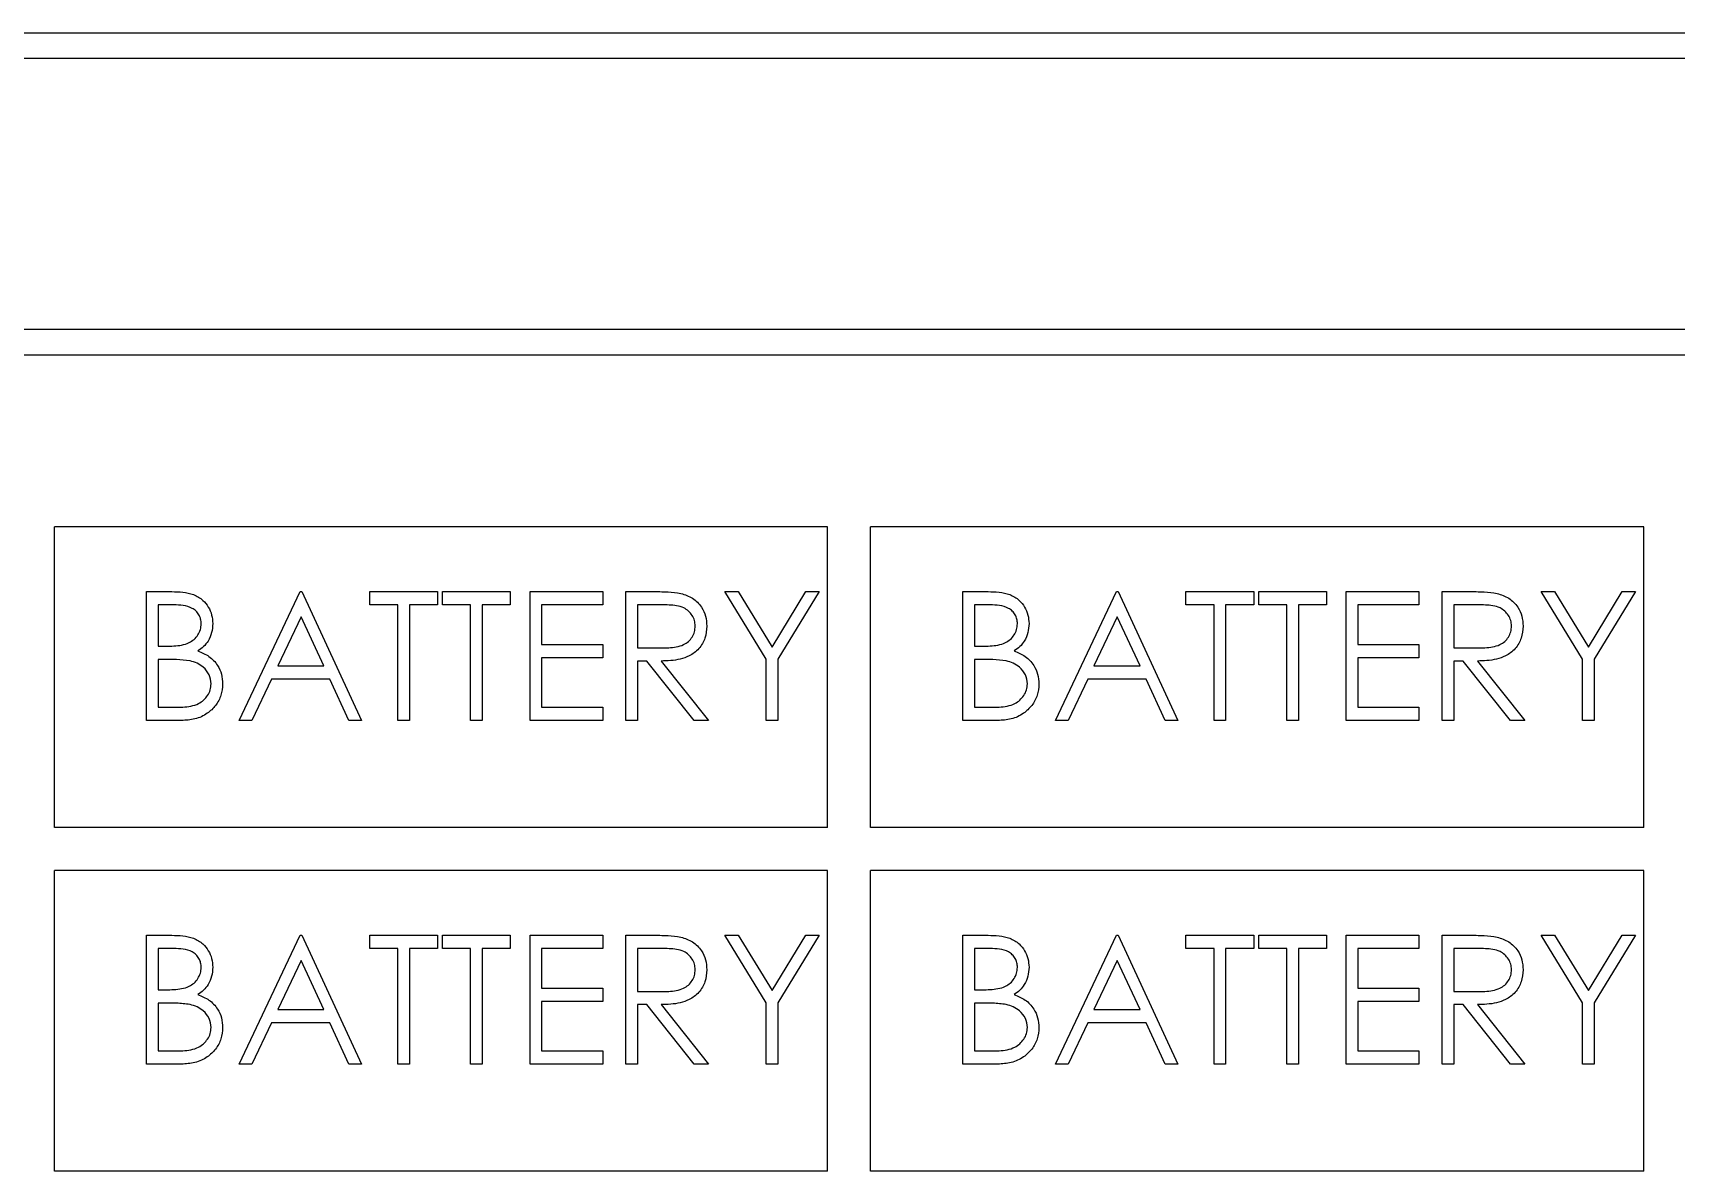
# Model space of a CAD drawing. Header units: millimetres. Extents: x 0 to 17520, y 0 to 12300.
# Drawn here: x 10064 to 10446.5, y 5381.4 to 5646.4 of the extents above; entities that cross this region are included whole.
import ezdxf

# ---------------------------------------------------------------- set-up
doc = ezdxf.new("R2010")
doc.units = ezdxf.units.MM
doc.header["$LTSCALE"] = 30

msp = doc.modelspace()

# ---------------------------------------------------------------- linework, layer by layer
for p, q in [((9989.962, 5646.376), (10593.962, 5646.376)), ((11683.962, 5640.376), (9983.962, 5640.376)), ((9983.962, 5577.376), (11683.962, 5577.376)), ((11608.962, 5571.376), (10058.962, 5571.376)), ((10068.962, 5461.376), (10068.962, 5531.376)), ((10248.962, 5531.376), (10068.962, 5531.376)), ((10248.962, 5461.376), (10248.962, 5531.376)), ((10258.962, 5461.376), (10258.962, 5531.376)), ((10438.962, 5531.376), (10258.962, 5531.376)), ((10438.962, 5461.376), (10438.962, 5531.376)), ((10090.449, 5486.287), (10090.449, 5516.287)), ((10090.449, 5516.287), (10096.302, 5516.287)), ((10111.988, 5486.287), (10126.218, 5516.287)), ((10126.218, 5516.287), (10126.603, 5516.287)), ((10126.603, 5516.287), (10140.449, 5486.287)), ((10142.372, 5516.287), (10158.141, 5516.287)), ((10142.372, 5513.21), (10142.372, 5516.287)), ((10158.141, 5516.287), (10158.141, 5513.21)), ((10159.295, 5516.287), (10175.064, 5516.287)), ((10159.295, 5513.21), (10159.295, 5516.287)), ((10175.064, 5516.287), (10175.064, 5513.21)), ((10179.68, 5486.287), (10179.68, 5516.287)), ((10179.68, 5516.287), (10196.603, 5516.287)), ((10196.603, 5516.287), (10196.603, 5513.21)), ((10201.988, 5486.287), (10201.988, 5516.287)), ((10201.988, 5516.287), (10207.991, 5516.287)), ((10234.68, 5500.548), (10225.064, 5516.287)), ((10225.064, 5516.287), (10228.147, 5516.287)), ((10228.147, 5516.287), (10236.032, 5503.397)), ((10236.032, 5503.397), (10243.905, 5516.287)), ((10246.987, 5516.287), (10237.372, 5500.548)), ((10243.905, 5516.287), (10246.987, 5516.287)), ((10280.449, 5486.287), (10280.449, 5516.287)), ((10280.449, 5516.287), (10286.302, 5516.287)), ((10301.988, 5486.287), (10316.218, 5516.287)), ((10316.218, 5516.287), (10316.603, 5516.287)), ((10316.603, 5516.287), (10330.449, 5486.287)), ((10332.372, 5516.287), (10348.141, 5516.287)), ((10332.372, 5513.21), (10332.372, 5516.287)), ((10348.141, 5516.287), (10348.141, 5513.21)), ((10349.295, 5516.287), (10365.064, 5516.287)), ((10349.295, 5513.21), (10349.295, 5516.287)), ((10365.064, 5516.287), (10365.064, 5513.21)), ((10369.68, 5486.287), (10369.68, 5516.287)), ((10369.68, 5516.287), (10386.603, 5516.287)), ((10386.603, 5516.287), (10386.603, 5513.21)), ((10391.987, 5486.287), (10391.987, 5516.287)), ((10391.987, 5516.287), (10397.991, 5516.287)), ((10424.68, 5500.548), (10415.064, 5516.287)), ((10415.064, 5516.287), (10418.147, 5516.287)), ((10418.147, 5516.287), (10426.032, 5503.397)), ((10426.032, 5503.397), (10433.905, 5516.287)), ((10436.988, 5516.287), (10427.372, 5500.548)), ((10433.905, 5516.287), (10436.988, 5516.287)), ((10093.141, 5513.21), (10093.141, 5503.595)), ((10096.795, 5513.21), (10093.141, 5513.21)), ((10148.911, 5513.21), (10142.372, 5513.21)), ((10148.911, 5486.287), (10148.911, 5513.21)), ((10151.603, 5513.21), (10151.603, 5486.287)), ((10158.141, 5513.21), (10151.603, 5513.21)), ((10165.834, 5513.21), (10159.295, 5513.21)), ((10165.834, 5486.287), (10165.834, 5513.21)), ((10168.526, 5513.21), (10168.526, 5486.287)), ((10175.064, 5513.21), (10168.526, 5513.21)), ((10182.372, 5513.21), (10182.372, 5503.98)), ((10196.603, 5513.21), (10182.372, 5513.21)), ((10204.68, 5513.21), (10204.68, 5503.21)), ((10210.305, 5513.21), (10204.68, 5513.21)), ((10283.141, 5513.21), (10283.141, 5503.595)), ((10286.795, 5513.21), (10283.141, 5513.21)), ((10338.911, 5513.21), (10332.372, 5513.21)), ((10338.911, 5486.287), (10338.911, 5513.21)), ((10341.603, 5513.21), (10341.603, 5486.287)), ((10348.141, 5513.21), (10341.603, 5513.21)), ((10355.834, 5513.21), (10349.295, 5513.21)), ((10355.834, 5486.287), (10355.834, 5513.21)), ((10358.526, 5513.21), (10358.526, 5486.287)), ((10365.064, 5513.21), (10358.526, 5513.21)), ((10372.372, 5513.21), (10372.372, 5503.98)), ((10386.603, 5513.21), (10372.372, 5513.21)), ((10394.68, 5513.21), (10394.68, 5503.21)), ((10400.305, 5513.21), (10394.68, 5513.21)), ((10126.38, 5510.44), (10120.948, 5498.98)), ((10131.669, 5498.98), (10126.38, 5510.44)), ((10316.381, 5510.44), (10310.948, 5498.98)), ((10321.669, 5498.98), (10316.381, 5510.44)), ((10093.141, 5503.595), (10094.95, 5503.595)), ((10093.141, 5500.518), (10093.141, 5489.364)), ((10094.926, 5500.518), (10093.141, 5500.518)), ((10182.372, 5503.98), (10196.603, 5503.98)), ((10182.372, 5500.903), (10182.372, 5489.364)), ((10196.603, 5500.903), (10182.372, 5500.903)), ((10196.603, 5503.98), (10196.603, 5500.903)), ((10204.68, 5503.21), (10210.173, 5503.168)), ((10234.68, 5486.287), (10234.68, 5500.548)), ((10237.372, 5500.548), (10237.372, 5486.287)), ((10283.141, 5503.595), (10284.95, 5503.595)), ((10283.141, 5500.518), (10283.141, 5489.364)), ((10284.926, 5500.518), (10283.141, 5500.518)), ((10372.372, 5503.98), (10386.603, 5503.98)), ((10372.372, 5500.903), (10372.372, 5489.364)), ((10386.603, 5500.903), (10372.372, 5500.903)), ((10386.603, 5503.98), (10386.603, 5500.903)), ((10394.68, 5503.21), (10400.173, 5503.168)), ((10424.68, 5486.287), (10424.68, 5500.548)), ((10427.372, 5500.548), (10427.372, 5486.287)), ((10120.948, 5498.98), (10131.669, 5498.98)), ((10204.68, 5500.133), (10204.68, 5486.287)), ((10206.867, 5500.133), (10204.68, 5500.133)), ((10217.889, 5486.287), (10206.867, 5500.133)), ((10210.197, 5500.133), (10221.218, 5486.287)), ((10310.948, 5498.98), (10321.669, 5498.98)), ((10394.68, 5500.133), (10394.68, 5486.287)), ((10396.867, 5500.133), (10394.68, 5500.133)), ((10407.889, 5486.287), (10396.867, 5500.133)), ((10400.197, 5500.133), (10411.218, 5486.287)), ((10119.488, 5495.903), (10114.926, 5486.287)), ((10133.087, 5495.903), (10119.488, 5495.903)), ((10137.522, 5486.287), (10133.087, 5495.903)), ((10309.487, 5495.903), (10304.926, 5486.287)), ((10323.087, 5495.903), (10309.487, 5495.903)), ((10327.522, 5486.287), (10323.087, 5495.903)), ((10093.141, 5489.364), (10096.975, 5489.364)), ((10182.372, 5489.364), (10196.603, 5489.364)), ((10196.603, 5489.364), (10196.603, 5486.287)), ((10283.141, 5489.364), (10286.976, 5489.364)), ((10372.372, 5489.364), (10386.603, 5489.364)), ((10386.603, 5489.364), (10386.603, 5486.287)), ((10098.562, 5486.287), (10090.449, 5486.287)), ((10114.926, 5486.287), (10111.988, 5486.287)), ((10140.449, 5486.287), (10137.522, 5486.287)), ((10151.603, 5486.287), (10148.911, 5486.287)), ((10168.526, 5486.287), (10165.834, 5486.287)), ((10196.603, 5486.287), (10179.68, 5486.287)), ((10204.68, 5486.287), (10201.988, 5486.287)), ((10221.218, 5486.287), (10217.889, 5486.287)), ((10237.372, 5486.287), (10234.68, 5486.287)), ((10288.562, 5486.287), (10280.449, 5486.287)), ((10304.926, 5486.287), (10301.988, 5486.287)), ((10330.449, 5486.287), (10327.522, 5486.287)), ((10341.603, 5486.287), (10338.911, 5486.287)), ((10358.526, 5486.287), (10355.834, 5486.287)), ((10386.603, 5486.287), (10369.68, 5486.287)), ((10394.68, 5486.287), (10391.987, 5486.287)), ((10411.218, 5486.287), (10407.889, 5486.287)), ((10427.372, 5486.287), (10424.68, 5486.287)), ((10248.962, 5461.376), (10068.962, 5461.376)), ((10438.962, 5461.376), (10258.962, 5461.376)), ((10068.962, 5381.376), (10068.962, 5451.376)), ((10248.962, 5451.376), (10068.962, 5451.376)), ((10248.962, 5381.376), (10248.962, 5451.376)), ((10258.962, 5381.376), (10258.962, 5451.376)), ((10438.962, 5451.376), (10258.962, 5451.376)), ((10438.962, 5381.376), (10438.962, 5451.376)), ((10090.449, 5406.287), (10090.449, 5436.287)), ((10090.449, 5436.287), (10096.302, 5436.287)), ((10111.988, 5406.287), (10126.218, 5436.287)), ((10126.218, 5436.287), (10126.603, 5436.287)), ((10126.603, 5436.287), (10140.449, 5406.287)), ((10142.372, 5436.287), (10158.141, 5436.287)), ((10142.372, 5433.21), (10142.372, 5436.287)), ((10158.141, 5436.287), (10158.141, 5433.21)), ((10159.295, 5436.287), (10175.064, 5436.287)), ((10159.295, 5433.21), (10159.295, 5436.287)), ((10175.064, 5436.287), (10175.064, 5433.21)), ((10179.68, 5406.287), (10179.68, 5436.287)), ((10179.68, 5436.287), (10196.603, 5436.287)), ((10196.603, 5436.287), (10196.603, 5433.21)), ((10201.988, 5406.287), (10201.988, 5436.287)), ((10201.988, 5436.287), (10207.991, 5436.287)), ((10234.68, 5420.548), (10225.064, 5436.287)), ((10225.064, 5436.287), (10228.147, 5436.287)), ((10228.147, 5436.287), (10236.032, 5423.397)), ((10236.032, 5423.397), (10243.905, 5436.287)), ((10246.987, 5436.287), (10237.372, 5420.548)), ((10243.905, 5436.287), (10246.987, 5436.287)), ((10280.449, 5406.287), (10280.449, 5436.287)), ((10280.449, 5436.287), (10286.302, 5436.287)), ((10301.988, 5406.287), (10316.218, 5436.287)), ((10316.218, 5436.287), (10316.603, 5436.287)), ((10316.603, 5436.287), (10330.449, 5406.287)), ((10332.372, 5436.287), (10348.141, 5436.287)), ((10332.372, 5433.21), (10332.372, 5436.287)), ((10348.141, 5436.287), (10348.141, 5433.21)), ((10349.295, 5436.287), (10365.064, 5436.287)), ((10349.295, 5433.21), (10349.295, 5436.287)), ((10365.064, 5436.287), (10365.064, 5433.21)), ((10369.68, 5406.287), (10369.68, 5436.287)), ((10369.68, 5436.287), (10386.603, 5436.287)), ((10386.603, 5436.287), (10386.603, 5433.21)), ((10391.987, 5406.287), (10391.987, 5436.287)), ((10391.987, 5436.287), (10397.991, 5436.287)), ((10424.68, 5420.548), (10415.064, 5436.287)), ((10415.064, 5436.287), (10418.147, 5436.287)), ((10418.147, 5436.287), (10426.032, 5423.397)), ((10426.032, 5423.397), (10433.905, 5436.287)), ((10436.988, 5436.287), (10427.372, 5420.548)), ((10433.905, 5436.287), (10436.988, 5436.287)), ((10093.141, 5433.21), (10093.141, 5423.595)), ((10096.795, 5433.21), (10093.141, 5433.21)), ((10148.911, 5433.21), (10142.372, 5433.21)), ((10148.911, 5406.287), (10148.911, 5433.21)), ((10151.603, 5433.21), (10151.603, 5406.287)), ((10158.141, 5433.21), (10151.603, 5433.21)), ((10165.834, 5433.21), (10159.295, 5433.21)), ((10165.834, 5406.287), (10165.834, 5433.21)), ((10168.526, 5433.21), (10168.526, 5406.287)), ((10175.064, 5433.21), (10168.526, 5433.21)), ((10182.372, 5433.21), (10182.372, 5423.98)), ((10196.603, 5433.21), (10182.372, 5433.21)), ((10210.305, 5433.21), (10204.68, 5433.21)), ((10204.68, 5433.21), (10204.68, 5423.21)), ((10283.141, 5433.21), (10283.141, 5423.595)), ((10286.795, 5433.21), (10283.141, 5433.21)), ((10338.911, 5433.21), (10332.372, 5433.21)), ((10338.911, 5406.287), (10338.911, 5433.21)), ((10341.603, 5433.21), (10341.603, 5406.287)), ((10348.141, 5433.21), (10341.603, 5433.21)), ((10355.834, 5433.21), (10349.295, 5433.21)), ((10355.834, 5406.287), (10355.834, 5433.21)), ((10358.526, 5433.21), (10358.526, 5406.287)), ((10365.064, 5433.21), (10358.526, 5433.21)), ((10372.372, 5433.21), (10372.372, 5423.98)), ((10386.603, 5433.21), (10372.372, 5433.21)), ((10394.68, 5433.21), (10394.68, 5423.21)), ((10400.305, 5433.21), (10394.68, 5433.21)), ((10126.38, 5430.44), (10120.948, 5418.98)), ((10131.669, 5418.98), (10126.38, 5430.44)), ((10316.381, 5430.44), (10310.948, 5418.98)), ((10321.669, 5418.98), (10316.381, 5430.44)), ((10182.372, 5423.98), (10196.603, 5423.98)), ((10196.603, 5423.98), (10196.603, 5420.903)), ((10372.372, 5423.98), (10386.603, 5423.98)), ((10386.603, 5423.98), (10386.603, 5420.903)), ((10093.141, 5423.595), (10094.95, 5423.595)), ((10093.141, 5420.518), (10093.141, 5409.364)), ((10094.926, 5420.518), (10093.141, 5420.518)), ((10182.372, 5420.903), (10182.372, 5409.364)), ((10196.603, 5420.903), (10182.372, 5420.903)), ((10204.68, 5423.21), (10210.173, 5423.168)), ((10204.68, 5420.133), (10204.68, 5406.287)), ((10206.867, 5420.133), (10204.68, 5420.133)), ((10217.889, 5406.287), (10206.867, 5420.133)), ((10210.197, 5420.133), (10221.218, 5406.287)), ((10234.68, 5406.287), (10234.68, 5420.548)), ((10237.372, 5420.548), (10237.372, 5406.287)), ((10283.141, 5423.595), (10284.95, 5423.595)), ((10283.141, 5420.518), (10283.141, 5409.364)), ((10284.926, 5420.518), (10283.141, 5420.518)), ((10372.372, 5420.903), (10372.372, 5409.364)), ((10386.603, 5420.903), (10372.372, 5420.903)), ((10394.68, 5423.21), (10400.173, 5423.168)), ((10394.68, 5420.133), (10394.68, 5406.287)), ((10396.867, 5420.133), (10394.68, 5420.133)), ((10407.889, 5406.287), (10396.867, 5420.133)), ((10400.197, 5420.133), (10411.218, 5406.287)), ((10424.68, 5406.287), (10424.68, 5420.548)), ((10427.372, 5420.548), (10427.372, 5406.287)), ((10120.948, 5418.98), (10131.669, 5418.98)), ((10310.948, 5418.98), (10321.669, 5418.98)), ((10119.488, 5415.903), (10114.926, 5406.287)), ((10133.087, 5415.903), (10119.488, 5415.903)), ((10137.522, 5406.287), (10133.087, 5415.903)), ((10309.487, 5415.903), (10304.926, 5406.287)), ((10323.087, 5415.903), (10309.487, 5415.903)), ((10327.522, 5406.287), (10323.087, 5415.903)), ((10093.141, 5409.364), (10096.975, 5409.364)), ((10182.372, 5409.364), (10196.603, 5409.364)), ((10196.603, 5409.364), (10196.603, 5406.287)), ((10283.141, 5409.364), (10286.976, 5409.364)), ((10372.372, 5409.364), (10386.603, 5409.364)), ((10386.603, 5409.364), (10386.603, 5406.287)), ((10098.562, 5406.287), (10090.449, 5406.287)), ((10114.926, 5406.287), (10111.988, 5406.287)), ((10140.449, 5406.287), (10137.522, 5406.287)), ((10151.603, 5406.287), (10148.911, 5406.287)), ((10168.526, 5406.287), (10165.834, 5406.287)), ((10196.603, 5406.287), (10179.68, 5406.287)), ((10204.68, 5406.287), (10201.988, 5406.287)), ((10221.218, 5406.287), (10217.889, 5406.287)), ((10237.372, 5406.287), (10234.68, 5406.287)), ((10288.562, 5406.287), (10280.449, 5406.287)), ((10304.926, 5406.287), (10301.988, 5406.287)), ((10330.449, 5406.287), (10327.522, 5406.287)), ((10341.603, 5406.287), (10338.911, 5406.287)), ((10358.526, 5406.287), (10355.834, 5406.287)), ((10386.603, 5406.287), (10369.68, 5406.287)), ((10394.68, 5406.287), (10391.987, 5406.287)), ((10411.218, 5406.287), (10407.889, 5406.287)), ((10427.372, 5406.287), (10424.68, 5406.287)), ((10248.962, 5381.376), (10068.962, 5381.376)), ((10438.962, 5381.376), (10258.962, 5381.376))]:
    msp.add_line(p, q)
for points, knots in [([(10096.302, 5516.287), (10097.156, 5516.266), (10098.862, 5516.223), (10101.399, 5515.731), (10103.495, 5514.482), (10104.866, 5512.742), (10105.694, 5510.871), (10105.787, 5509.526), (10105.834, 5508.853)], [0, 0, 0, 0, 0.187022, 0.3737301, 0.5599466, 0.7066258, 0.8533084, 1, 1, 1, 1]), ([(10207.991, 5516.287), (10209.266, 5516.291), (10211.541, 5516.299), (10213.796, 5516.007), (10214.788, 5515.879)], [0, 0, 0, 0, 0.56023, 1, 1, 1, 1]), ([(10214.788, 5515.879), (10215.729, 5515.566), (10217.611, 5514.942), (10219.592, 5512.921), (10220.685, 5510.593), (10220.784, 5509.041), (10220.834, 5508.265)], [0, 0, 0, 0, 0.27979776, 0.55950801, 0.77963243, 1, 1, 1, 1]), ([(10286.302, 5516.287), (10287.156, 5516.266), (10288.862, 5516.223), (10291.399, 5515.731), (10293.495, 5514.482), (10294.866, 5512.742), (10295.694, 5510.871), (10295.787, 5509.526), (10295.834, 5508.853)], [0, 0, 0, 0, 0.187022, 0.3737301, 0.5599466, 0.7066258, 0.8533084, 1, 1, 1, 1]), ([(10397.991, 5516.287), (10399.266, 5516.291), (10401.541, 5516.299), (10403.796, 5516.007), (10404.788, 5515.879)], [0, 0, 0, 0, 0.5602475, 1, 1, 1, 1]), ([(10404.788, 5515.879), (10405.729, 5515.566), (10407.611, 5514.942), (10409.592, 5512.92), (10410.685, 5510.593), (10410.784, 5509.041), (10410.834, 5508.265)], [0, 0, 0, 0, 0.27980754, 0.55950906, 0.77963296, 1, 1, 1, 1]), ([(10103.141, 5508.799), (10103.12, 5509.165), (10103.076, 5509.895), (10102.672, 5510.932), (10101.977, 5511.794), (10100.779, 5512.649), (10098.978, 5513.135), (10097.524, 5513.185), (10096.795, 5513.21)], [0, 0, 0, 0, 0.1250985, 0.2500405, 0.3749947, 0.5000273, 0.7496139, 1, 1, 1, 1]), ([(10218.141, 5508.27), (10218.109, 5508.71), (10218.044, 5509.588), (10217.448, 5510.787), (10216.601, 5511.8), (10215.375, 5512.63), (10213.799, 5513.033), (10212.057, 5513.192), (10210.889, 5513.204), (10210.305, 5513.21)], [0, 0, 0, 0, 0.1249169, 0.2498491, 0.374793, 0.4997347, 0.6661773, 0.8330704, 1, 1, 1, 1]), ([(10293.141, 5508.799), (10293.12, 5509.165), (10293.076, 5509.895), (10292.672, 5510.932), (10291.977, 5511.794), (10290.779, 5512.649), (10288.978, 5513.135), (10287.524, 5513.185), (10286.795, 5513.21)], [0, 0, 0, 0, 0.1250979, 0.2500442, 0.3749978, 0.5000298, 0.7496152, 1, 1, 1, 1]), ([(10408.141, 5508.27), (10408.109, 5508.71), (10408.044, 5509.588), (10407.448, 5510.787), (10406.601, 5511.8), (10405.375, 5512.63), (10403.799, 5513.033), (10402.057, 5513.192), (10400.889, 5513.204), (10400.305, 5513.21)], [0, 0, 0, 0, 0.1249192, 0.2498472, 0.3747992, 0.4997322, 0.6661866, 0.8330694, 1, 1, 1, 1]), ([(10094.95, 5503.595), (10095.56, 5503.604), (10096.779, 5503.623), (10098.598, 5503.81), (10100.229, 5504.273), (10101.512, 5505.127), (10102.418, 5506.17), (10103.031, 5507.426), (10103.105, 5508.342), (10103.141, 5508.799)], [0, 0, 0, 0, 0.16695328, 0.33381582, 0.50027977, 0.62527054, 0.75023819, 0.87516129, 1, 1, 1, 1]), ([(10105.834, 5508.853), (10105.785, 5508.142), (10105.688, 5506.721), (10104.88, 5504.881), (10103.753, 5503.421), (10102.828, 5502.788), (10102.366, 5502.471)], [0, 0, 0, 0, 0.27994217, 0.55966341, 0.77977022, 1, 1, 1, 1]), ([(10210.173, 5503.168), (10210.769, 5503.178), (10211.961, 5503.197), (10213.743, 5503.368), (10215.334, 5503.826), (10216.601, 5504.646), (10217.466, 5505.688), (10218.04, 5506.926), (10218.108, 5507.822), (10218.141, 5508.27)], [0, 0, 0, 0, 0.1669372, 0.3338038, 0.5002439, 0.6251777, 0.75015, 0.8750702, 1, 1, 1, 1]), ([(10220.834, 5508.265), (10220.755, 5507.316), (10220.599, 5505.42), (10219.111, 5502.898), (10216.96, 5501.289), (10214.639, 5500.512), (10212.427, 5500.187), (10210.94, 5500.151), (10210.197, 5500.133)], [0, 0, 0, 0, 0.1865077, 0.3727484, 0.5590704, 0.7058773, 0.8529123, 1, 1, 1, 1]), ([(10284.95, 5503.595), (10285.56, 5503.604), (10286.779, 5503.623), (10288.598, 5503.81), (10290.229, 5504.273), (10291.512, 5505.127), (10292.417, 5506.17), (10293.031, 5507.426), (10293.105, 5508.342), (10293.141, 5508.799)], [0, 0, 0, 0, 0.1669437, 0.3338076, 0.5002833, 0.625266, 0.7502346, 0.8751587, 1, 1, 1, 1]), ([(10295.834, 5508.853), (10295.785, 5508.142), (10295.688, 5506.721), (10294.88, 5504.881), (10293.753, 5503.421), (10292.828, 5502.788), (10292.366, 5502.471)], [0, 0, 0, 0, 0.2799383, 0.5596637, 0.7797592, 1, 1, 1, 1]), ([(10400.173, 5503.168), (10400.769, 5503.178), (10401.961, 5503.197), (10403.743, 5503.368), (10405.334, 5503.826), (10406.602, 5504.646), (10407.466, 5505.688), (10408.04, 5506.926), (10408.108, 5507.822), (10408.141, 5508.27)], [0, 0, 0, 0, 0.1669264, 0.3337933, 0.5002337, 0.625177, 0.7501495, 0.87507, 1, 1, 1, 1]), ([(10410.834, 5508.265), (10410.755, 5507.316), (10410.599, 5505.42), (10409.111, 5502.898), (10406.96, 5501.289), (10404.639, 5500.512), (10402.427, 5500.187), (10400.94, 5500.151), (10400.197, 5500.133)], [0, 0, 0, 0, 0.18650742, 0.37274784, 0.55906325, 0.70586993, 0.85290471, 1, 1, 1, 1]), ([(10100.539, 5500.164), (10099.496, 5500.293), (10097.631, 5500.523), (10095.753, 5500.52), (10094.926, 5500.518)], [0, 0, 0, 0, 0.5597273, 1, 1, 1, 1]), ([(10102.366, 5502.471), (10103.265, 5502.107), (10105.059, 5501.379), (10106.95, 5499.37), (10107.976, 5497.076), (10108.086, 5495.561), (10108.141, 5494.803)], [0, 0, 0, 0, 0.2803814, 0.5596047, 0.7797583, 1, 1, 1, 1]), ([(10290.539, 5500.164), (10289.496, 5500.293), (10287.631, 5500.523), (10285.753, 5500.52), (10284.926, 5500.518)], [0, 0, 0, 0, 0.5597392, 1, 1, 1, 1]), ([(10292.366, 5502.471), (10293.265, 5502.107), (10295.059, 5501.379), (10296.95, 5499.369), (10297.976, 5497.076), (10298.086, 5495.561), (10298.141, 5494.803)], [0, 0, 0, 0, 0.2803898, 0.5596031, 0.7797598, 1, 1, 1, 1]), ([(10105.449, 5494.803), (10105.36, 5495.541), (10105.182, 5497.019), (10103.811, 5498.653), (10102.213, 5499.685), (10101.097, 5500.004), (10100.539, 5500.164)], [0, 0, 0, 0, 0.2790388, 0.5586144, 0.7792238, 1, 1, 1, 1]), ([(10295.449, 5494.803), (10295.36, 5495.541), (10295.182, 5497.019), (10293.811, 5498.653), (10292.213, 5499.685), (10291.097, 5500.004), (10290.539, 5500.164)], [0, 0, 0, 0, 0.2790348, 0.5586064, 0.7792126, 1, 1, 1, 1]), ([(10096.975, 5489.364), (10097.607, 5489.372), (10098.868, 5489.388), (10100.752, 5489.588), (10102.431, 5490.099), (10103.743, 5491.007), (10104.667, 5492.093), (10105.328, 5493.38), (10105.409, 5494.329), (10105.449, 5494.803)], [0, 0, 0, 0, 0.1669426, 0.3338091, 0.5002154, 0.6252181, 0.750204, 0.8751374, 1, 1, 1, 1]), ([(10108.141, 5494.803), (10108.069, 5493.907), (10107.926, 5492.115), (10106.584, 5489.719), (10104.528, 5487.732), (10101.724, 5486.467), (10099.617, 5486.347), (10098.562, 5486.287)], [0, 0, 0, 0, 0.1866716, 0.3731908, 0.5599467, 0.7797091, 1, 1, 1, 1]), ([(10286.976, 5489.364), (10287.607, 5489.372), (10288.868, 5489.388), (10290.752, 5489.588), (10292.431, 5490.099), (10293.744, 5491.007), (10294.667, 5492.093), (10295.328, 5493.38), (10295.409, 5494.329), (10295.449, 5494.803)], [0, 0, 0, 0, 0.1669326, 0.3337998, 0.5002166, 0.6252198, 0.7502061, 0.8751354, 1, 1, 1, 1]), ([(10298.141, 5494.803), (10298.069, 5493.907), (10297.926, 5492.115), (10296.584, 5489.719), (10294.528, 5487.732), (10291.724, 5486.467), (10289.617, 5486.347), (10288.562, 5486.287)], [0, 0, 0, 0, 0.1866707, 0.373193, 0.559948, 0.7797019, 1, 1, 1, 1]), ([(10096.302, 5436.287), (10097.156, 5436.266), (10098.862, 5436.223), (10101.399, 5435.731), (10103.495, 5434.482), (10104.866, 5432.742), (10105.694, 5430.871), (10105.787, 5429.526), (10105.834, 5428.853)], [0, 0, 0, 0, 0.18702083, 0.37372591, 0.55994125, 0.70661959, 0.85330924, 1, 1, 1, 1]), ([(10207.991, 5436.287), (10209.266, 5436.291), (10211.541, 5436.299), (10213.796, 5436.007), (10214.788, 5435.879)], [0, 0, 0, 0, 0.56023, 1, 1, 1, 1]), ([(10214.788, 5435.879), (10215.729, 5435.566), (10217.611, 5434.942), (10219.592, 5432.921), (10220.685, 5430.593), (10220.784, 5429.041), (10220.834, 5428.264)], [0, 0, 0, 0, 0.2797914, 0.5594998, 0.7796227, 1, 1, 1, 1]), ([(10286.302, 5436.287), (10287.156, 5436.266), (10288.862, 5436.223), (10291.399, 5435.731), (10293.495, 5434.482), (10294.866, 5432.742), (10295.694, 5430.871), (10295.787, 5429.526), (10295.834, 5428.853)], [0, 0, 0, 0, 0.18702083, 0.37372591, 0.55994125, 0.70661959, 0.85330924, 1, 1, 1, 1]), ([(10397.991, 5436.287), (10399.266, 5436.291), (10401.541, 5436.299), (10403.796, 5436.007), (10404.788, 5435.879)], [0, 0, 0, 0, 0.5602475, 1, 1, 1, 1]), ([(10404.788, 5435.879), (10405.729, 5435.566), (10407.611, 5434.942), (10409.592, 5432.921), (10410.685, 5430.593), (10410.784, 5429.041), (10410.834, 5428.264)], [0, 0, 0, 0, 0.2798012, 0.5595008, 0.7796232, 1, 1, 1, 1]), ([(10103.141, 5428.799), (10103.12, 5429.165), (10103.076, 5429.895), (10102.672, 5430.932), (10101.977, 5431.793), (10100.78, 5432.649), (10098.978, 5433.135), (10097.524, 5433.185), (10096.795, 5433.21)], [0, 0, 0, 0, 0.1250861, 0.2500293, 0.3749848, 0.5000266, 0.7496115, 1, 1, 1, 1]), ([(10218.141, 5428.27), (10218.109, 5428.71), (10218.044, 5429.589), (10217.448, 5430.787), (10216.601, 5431.8), (10215.375, 5432.63), (10213.799, 5433.033), (10212.057, 5433.192), (10210.889, 5433.204), (10210.305, 5433.21)], [0, 0, 0, 0, 0.1249278, 0.2498493, 0.3747928, 0.4997341, 0.6661794, 0.8330709, 1, 1, 1, 1]), ([(10293.141, 5428.799), (10293.12, 5429.165), (10293.076, 5429.895), (10292.672, 5430.932), (10291.977, 5431.793), (10290.779, 5432.649), (10288.978, 5433.135), (10287.524, 5433.185), (10286.795, 5433.21)], [0, 0, 0, 0, 0.1250855, 0.250033, 0.3749879, 0.500029, 0.7496128, 1, 1, 1, 1]), ([(10408.141, 5428.27), (10408.109, 5428.71), (10408.044, 5429.588), (10407.448, 5430.787), (10406.601, 5431.8), (10405.375, 5432.63), (10403.799, 5433.033), (10402.057, 5433.192), (10400.889, 5433.204), (10400.305, 5433.21)], [0, 0, 0, 0, 0.1249301, 0.2498475, 0.374799, 0.4997317, 0.6661888, 0.83307, 1, 1, 1, 1]), ([(10094.95, 5423.595), (10095.56, 5423.604), (10096.779, 5423.623), (10098.598, 5423.81), (10100.229, 5424.273), (10101.512, 5425.127), (10102.417, 5426.17), (10103.031, 5427.426), (10103.105, 5428.342), (10103.141, 5428.799)], [0, 0, 0, 0, 0.1669515, 0.3338126, 0.500275, 0.6252647, 0.7502395, 0.8751516, 1, 1, 1, 1]), ([(10105.834, 5428.853), (10105.785, 5428.142), (10105.688, 5426.721), (10104.881, 5424.881), (10103.753, 5423.421), (10102.828, 5422.788), (10102.366, 5422.471)], [0, 0, 0, 0, 0.2799303, 0.5596698, 0.7797673, 1, 1, 1, 1]), ([(10210.173, 5423.168), (10210.769, 5423.178), (10211.961, 5423.197), (10213.743, 5423.368), (10215.334, 5423.826), (10216.602, 5424.646), (10217.466, 5425.688), (10218.04, 5426.926), (10218.108, 5427.822), (10218.141, 5428.27)], [0, 0, 0, 0, 0.1669379, 0.3338053, 0.5002494, 0.6251777, 0.750159, 0.8750697, 1, 1, 1, 1]), ([(10220.834, 5428.264), (10220.755, 5427.316), (10220.599, 5425.42), (10219.111, 5422.898), (10216.96, 5421.289), (10214.639, 5420.512), (10212.427, 5420.187), (10210.94, 5420.151), (10210.197, 5420.133)], [0, 0, 0, 0, 0.1865077, 0.3727484, 0.5590704, 0.7058773, 0.8529123, 1, 1, 1, 1]), ([(10284.95, 5423.595), (10285.56, 5423.604), (10286.779, 5423.623), (10288.598, 5423.81), (10290.229, 5424.273), (10291.512, 5425.127), (10292.417, 5426.17), (10293.031, 5427.426), (10293.105, 5428.342), (10293.141, 5428.799)], [0, 0, 0, 0, 0.1669419, 0.3338044, 0.5002786, 0.6252602, 0.7502359, 0.8751491, 1, 1, 1, 1]), ([(10295.834, 5428.853), (10295.785, 5428.142), (10295.688, 5426.721), (10294.88, 5424.881), (10293.753, 5423.421), (10292.828, 5422.788), (10292.366, 5422.471)], [0, 0, 0, 0, 0.2799265, 0.5596701, 0.7797563, 1, 1, 1, 1]), ([(10400.173, 5423.168), (10400.769, 5423.178), (10401.961, 5423.197), (10403.743, 5423.368), (10405.334, 5423.826), (10406.602, 5424.646), (10407.466, 5425.688), (10408.041, 5426.926), (10408.108, 5427.822), (10408.141, 5428.27)], [0, 0, 0, 0, 0.1669271, 0.3337948, 0.5002392, 0.625177, 0.7501586, 0.8750695, 1, 1, 1, 1]), ([(10410.834, 5428.264), (10410.755, 5427.316), (10410.599, 5425.42), (10409.111, 5422.898), (10406.96, 5421.289), (10404.639, 5420.512), (10402.427, 5420.187), (10400.94, 5420.151), (10400.197, 5420.133)], [0, 0, 0, 0, 0.18650742, 0.37274784, 0.55906325, 0.70586993, 0.85290471, 1, 1, 1, 1]), ([(10100.539, 5420.163), (10099.496, 5420.293), (10097.631, 5420.523), (10095.753, 5420.52), (10094.926, 5420.518)], [0, 0, 0, 0, 0.5597271, 1, 1, 1, 1]), ([(10105.449, 5414.803), (10105.36, 5415.541), (10105.182, 5417.019), (10103.811, 5418.653), (10102.213, 5419.685), (10101.097, 5420.004), (10100.539, 5420.163)], [0, 0, 0, 0, 0.2790369, 0.5586225, 0.7792302, 1, 1, 1, 1]), ([(10102.366, 5422.471), (10103.265, 5422.107), (10105.059, 5421.379), (10106.95, 5419.369), (10107.976, 5417.076), (10108.086, 5415.561), (10108.141, 5414.803)], [0, 0, 0, 0, 0.280379, 0.5596084, 0.7797601, 1, 1, 1, 1]), ([(10290.539, 5420.163), (10289.496, 5420.293), (10287.631, 5420.523), (10285.753, 5420.52), (10284.926, 5420.518)], [0, 0, 0, 0, 0.559739, 1, 1, 1, 1]), ([(10295.449, 5414.803), (10295.36, 5415.541), (10295.182, 5417.019), (10293.811, 5418.653), (10292.213, 5419.685), (10291.097, 5420.004), (10290.539, 5420.163)], [0, 0, 0, 0, 0.2790328, 0.5586144, 0.779219, 1, 1, 1, 1]), ([(10292.366, 5422.471), (10293.265, 5422.107), (10295.06, 5421.379), (10296.95, 5419.369), (10297.976, 5417.076), (10298.086, 5415.561), (10298.141, 5414.803)], [0, 0, 0, 0, 0.28038743, 0.55960682, 0.77976168, 1, 1, 1, 1]), ([(10096.975, 5409.364), (10097.607, 5409.372), (10098.868, 5409.388), (10100.752, 5409.588), (10102.431, 5410.099), (10103.743, 5411.007), (10104.667, 5412.093), (10105.328, 5413.38), (10105.409, 5414.329), (10105.449, 5414.803)], [0, 0, 0, 0, 0.1669441, 0.333812, 0.5002195, 0.6252232, 0.750202, 0.8751365, 1, 1, 1, 1]), ([(10108.141, 5414.803), (10108.069, 5413.907), (10107.926, 5412.115), (10106.584, 5409.719), (10104.528, 5407.732), (10101.724, 5406.467), (10099.617, 5406.347), (10098.562, 5406.287)], [0, 0, 0, 0, 0.186672, 0.37319171, 0.55994223, 0.77970863, 1, 1, 1, 1]), ([(10286.976, 5409.364), (10287.607, 5409.372), (10288.868, 5409.388), (10290.752, 5409.588), (10292.431, 5410.099), (10293.743, 5411.007), (10294.667, 5412.093), (10295.328, 5413.38), (10295.409, 5414.329), (10295.449, 5414.803)], [0, 0, 0, 0, 0.1669342, 0.3338027, 0.5002208, 0.6252249, 0.7502042, 0.8751345, 1, 1, 1, 1]), ([(10298.141, 5414.803), (10298.069, 5413.907), (10297.926, 5412.115), (10296.584, 5409.719), (10294.528, 5407.732), (10291.724, 5406.467), (10289.617, 5406.347), (10288.562, 5406.287)], [0, 0, 0, 0, 0.1866711, 0.3731939, 0.5599436, 0.7797014, 1, 1, 1, 1])]:
    msp.add_open_spline(points, degree=3, knots=knots)

doc.saveas('drawing.dxf')
